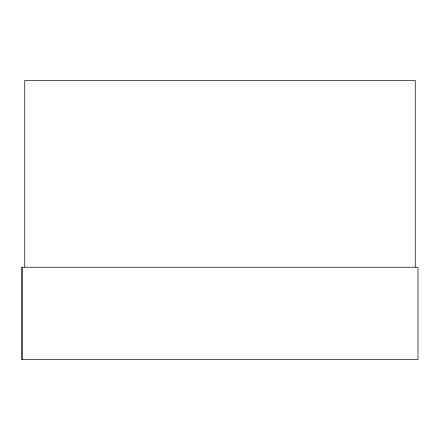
<?xml version="1.0" encoding="UTF-8"?>
<svg xmlns="http://www.w3.org/2000/svg" width="440" height="440" viewBox="0 0 440 440"><rect width="100%" height="100%" fill="white"/><g stroke="black" fill="none" stroke-linecap="round" stroke-linejoin="round"><path stroke-width="0.66" d="M22 359.568L22 267.228L418 267.228L418 359.568L22 359.568L22 267.421M415.25 266.981L415.25 80.432L24.75 80.432L24.75 266.981"/></g></svg>
